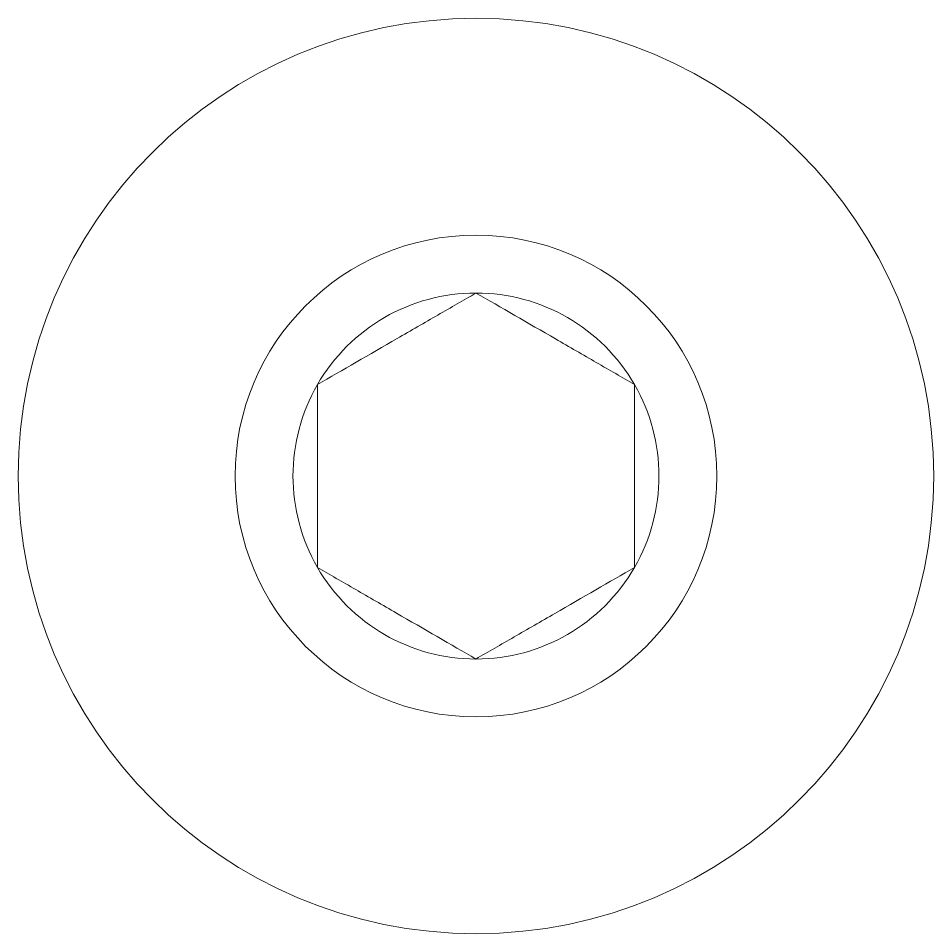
# Model space of a CAD drawing. Header units: inches. Extents: x -1 to 66.5, y -11.9 to 25.2.
# Drawn here: x 38.9856 to 39.3466, y 4.2503 to 4.6113 of the extents above; entities that cross this region are included whole.
import ezdxf

# ---------------------------------------------------------------- set-up
doc = ezdxf.new("R2010")
doc.units = ezdxf.units.IN
doc.header["$MEASUREMENT"] = 0
doc.linetypes.add('SLD-Solid', pattern=[0])
doc.layers.add('Fastener', color=134, linetype='Continuous')

msp = doc.modelspace()

# ---------------------------------------------------------------- linework, layer by layer
at = {"layer": 'Fastener', "linetype": 'SLD-Solid', "lineweight": 15}
for radius in [0.1805, 0.095]:
    msp.add_circle((39.1661, 4.43084), radius, dxfattribs=at)
for start, end in [(90, 150), (30, 90), (150, 210), (330, 30), (210, 270), (270, 330)]:
    msp.add_arc((39.1661, 4.43084), 0.07217, start, end, dxfattribs=at)
for points, knots in [([(39.1661, 4.50301), (39.16122, 4.50019), (39.15623, 4.49731), (39.14588, 4.49134), (39.14043, 4.48818), (39.12406, 4.47873), (39.11343, 4.4726), (39.1036, 4.46693)], [0, 0, 0, 0, 0.25, 0.25, 0.5, 0.5, 1, 1, 1, 1]), ([(39.2286, 4.46693), (39.22372, 4.46974), (39.21873, 4.47263), (39.20838, 4.4786), (39.20293, 4.48175), (39.18656, 4.4912), (39.17593, 4.49734), (39.1661, 4.50301)], [0, 0, 0, 0, 0.25, 0.25, 0.5, 0.5, 1, 1, 1, 1]), ([(39.1036, 4.39476), (39.1036, 4.40035), (39.1036, 4.40623), (39.1036, 4.4183), (39.1036, 4.42449), (39.1036, 4.4372), (39.1036, 4.44338), (39.1036, 4.45547), (39.1036, 4.46134), (39.1036, 4.46693)], [0, 0, 0, 0, 0.25, 0.25, 0.5, 0.5, 0.75, 0.75, 1, 1, 1, 1]), ([(39.2286, 4.39476), (39.2286, 4.40035), (39.2286, 4.40623), (39.2286, 4.4183), (39.2286, 4.42449), (39.2286, 4.4372), (39.2286, 4.44338), (39.2286, 4.45547), (39.2286, 4.46134), (39.2286, 4.46693)], [0, 0, 0, 0, 0.25, 0.25, 0.5, 0.5, 0.75, 0.75, 1, 1, 1, 1]), ([(39.1036, 4.39476), (39.10849, 4.39194), (39.11348, 4.38905), (39.12383, 4.38308), (39.12928, 4.37993), (39.14565, 4.37048), (39.15628, 4.36434), (39.1661, 4.35867)], [0, 0, 0, 0, 0.25, 0.25, 0.5, 0.5, 1, 1, 1, 1]), ([(39.1661, 4.35867), (39.17099, 4.36149), (39.17598, 4.36437), (39.18633, 4.37035), (39.19178, 4.3735), (39.20815, 4.38295), (39.21878, 4.38908), (39.2286, 4.39476)], [0, 0, 0, 0, 0.25, 0.25, 0.5, 0.5, 1, 1, 1, 1])]:
    msp.add_open_spline(points, degree=3, knots=knots, dxfattribs=at)

doc.saveas('drawing.dxf')
